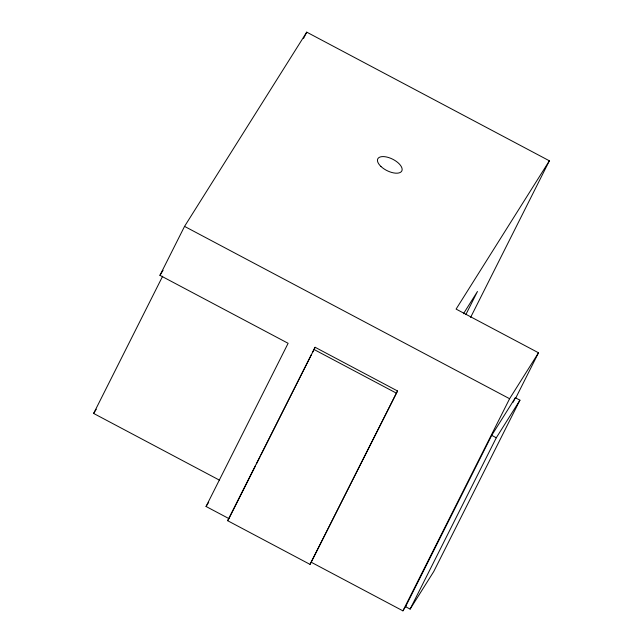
<?xml version="1.0" encoding="UTF-8"?>
<svg xmlns="http://www.w3.org/2000/svg" width="643" height="643" viewBox="0 0 643 643"><rect width="100%" height="100%" fill="white"/><g stroke="black" fill="none" stroke-linecap="round" stroke-linejoin="round"><path stroke-width="0.96" d="M255.56 465.685L228.94 518.612L206.049 506.475L288.12 343.298L159.93 275.333L184.549 226.384L306.727 32.15L549.371 160.806L470.596 317.433M219.544 480.2L93.629 413.441L162.655 276.209M303.576 38.411L306.727 32.15M227.63 520.693L315.11 347.276L397.519 390.968L310.039 564.393L227.63 520.693L228.94 518.612M256.461 463.892L260.069 456.715M260.978 454.922L311.501 354.454M312.41 352.661L315.11 347.276M310.039 564.393L397.519 390.968M465.829 314.612L477.468 291.472L463.442 313.76M311.349 562.303L402.912 610.85L509.602 398.724L538.504 352.782L456.096 309.09L549.371 160.806M491.71 435.343L405.54 606.67L410.121 609.098L433.768 571.506L519.938 400.179L515.356 397.752L491.71 435.343L496.292 437.77L519.938 400.179M513.106 402.237L515.356 397.752M515.541 398.427L538.504 352.782M410.121 609.098L496.292 437.77M159.93 275.333L163.081 270.317M93.629 413.441L96.273 409.237M206.049 506.475L208.686 502.287M402.912 610.85L406.593 604.999M184.549 226.384L509.602 398.724M313.8 349.366L396.209 393.058M380.913 166.433A13.447 6.374 26.7 0 0 401.674 171.191A13.447 6.374 26.7 0 0 386.813 157.053A13.447 6.374 26.7 0 0 380.913 166.433"/></g></svg>
